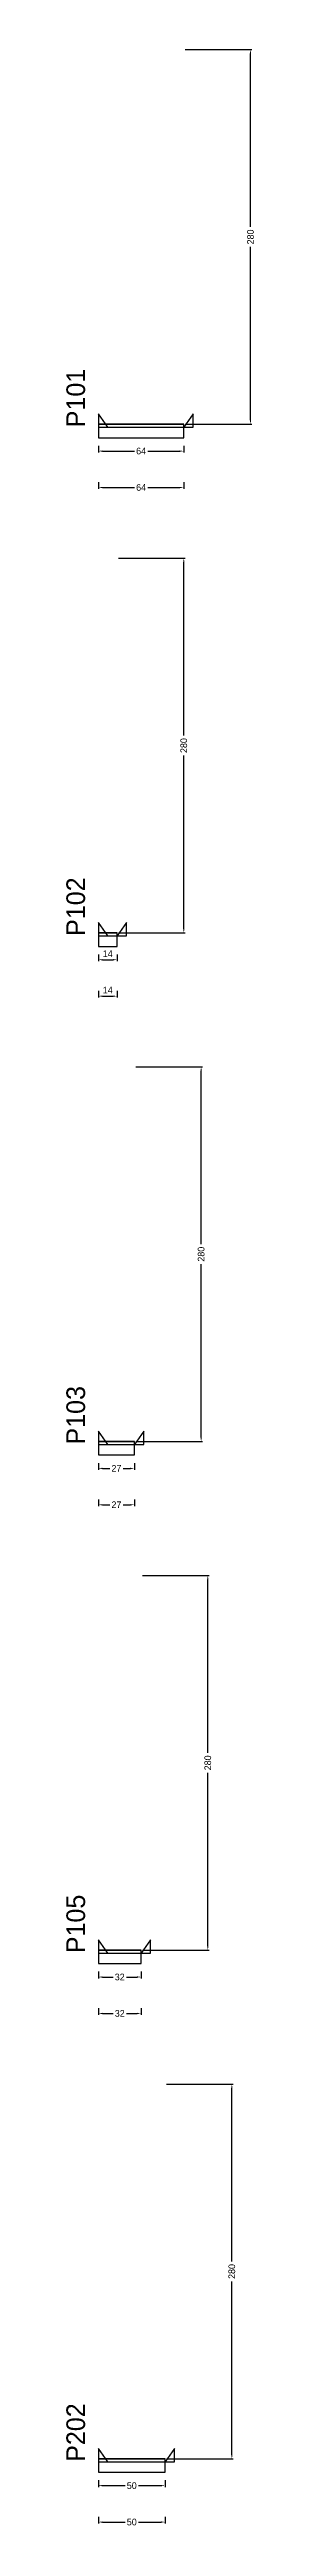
# Model space of a CAD drawing. Header units: centimetres. Extents: x -10500 to 4147, y -7606 to 295.
# Drawn here: x 3976 to 4117, y -1568 to 282 of the extents above; entities that cross this region are included whole.
import ezdxf

# ---------------------------------------------------------------- set-up
doc = ezdxf.new("R2010")
doc.units = ezdxf.units.CM
for name, color, linetype in [('NOMENCLATURA', 7, 'Continuous'), ('SARR_2.2x10', 60, 'Continuous'), ('SARR_2.2x7', 40, 'Continuous')]:
    doc.layers.add(name, color=color, linetype=linetype)
doc.dimstyles.new('PAINEL-NOVA', dxfattribs={"dimtxt": 5, "dimasz": 3, "dimexe": 1, "dimexo": 1, "dimgap": 1, "dimtad": 1, "dimcen": 2.5, "dimazin": 3, "dimtfac": 1, "dimtmove": 0, "dimatfit": 3})

# ---------------------------------------------------------------- blocks, each defined once
blk = doc.blocks.new('_CLOSEDFILLED')
at = {"color": 0, "linetype": 'BYBLOCK'}
blk.add_solid([(-1, 0.16), (0, 0), (-1, -0.16)], dxfattribs=at)
blk = doc.blocks.new('*D21')
for p, q in [((4000, -13.8), (4000, -18.8)), ((4003, -17.8), (4027, -17.8)), ((4037, -17.8), (4061, -17.8)), ((4064, -13.8), (4064, -18.8))]:
    blk.add_line(p, q)
at = {"layer": 'Defpoints'}
for p in [(4000, -12.8), (4000, -17.8), (4064, -12.8)]:
    blk.add_point(p, dxfattribs=at)
at = {"layer": 'SARR_2.2x10', "xscale": 3, "yscale": 3, "rotation": 180}
blk.add_blockref('_CLOSEDFILLED', (4000, -17.8), dxfattribs=at)
at = {"layer": 'SARR_2.2x10', "xscale": 3, "yscale": 3}
blk.add_blockref('_CLOSEDFILLED', (4064, -17.8), dxfattribs=at)
at = {"layer": 'SARR_2.2x10', "insert": (4032, -17.8), "char_height": 5, "attachment_point": 5}
blk.add_mtext('64', dxfattribs=at)
blk = doc.blocks.new('*D22')
for p, q in [((4065, 282.2), (4115, 282.2)), ((4114, 149.7), (4114, 279.2)), ((4114, 5.2), (4114, 134.7)), ((4065, 2.2), (4115, 2.2))]:
    blk.add_line(p, q)
at = {"layer": 'Defpoints'}
for p in [(4064, 282.2), (4064, 2.2), (4114, 2.2)]:
    blk.add_point(p, dxfattribs=at)
at = {"layer": 'SARR_2.2x10', "xscale": 3, "yscale": 3}
for p, rotation in [((4114, 282.2), 90), ((4114, 2.2), 270)]:
    blk.add_blockref('_CLOSEDFILLED', p, dxfattribs=dict(at, rotation=rotation))
at = {"layer": 'SARR_2.2x10', "insert": (4114, 142.2), "char_height": 5, "attachment_point": 5, "rotation": 90}
blk.add_mtext('280', dxfattribs=at)
blk = doc.blocks.new('*D23')
for p, q in [((4065, 282.2), (4115, 282.2)), ((4114, 149.7), (4114, 279.2)), ((4114, 5.2), (4114, 134.7)), ((4065, 2.2), (4115, 2.2))]:
    blk.add_line(p, q)
at = {"layer": 'Defpoints'}
for p in [(4064, 282.2), (4064, 2.2), (4114, 2.2)]:
    blk.add_point(p, dxfattribs=at)
at = {"layer": 'SARR_2.2x10', "xscale": 3, "yscale": 3}
for p, rotation in [((4114, 282.2), 90), ((4114, 2.2), 270)]:
    blk.add_blockref('_CLOSEDFILLED', p, dxfattribs=dict(at, rotation=rotation))
at = {"layer": 'SARR_2.2x10', "insert": (4114, 142.2), "char_height": 5, "attachment_point": 5, "rotation": 90}
blk.add_mtext('280', dxfattribs=at)
blk = doc.blocks.new('*D24')
for p, q in [((4065, 282.2), (4115, 282.2)), ((4114, 149.7), (4114, 279.2)), ((4114, 5.2), (4114, 134.7)), ((4065, 2.2), (4115, 2.2))]:
    blk.add_line(p, q)
at = {"layer": 'Defpoints'}
for p in [(4064, 282.2), (4064, 2.2), (4114, 2.2)]:
    blk.add_point(p, dxfattribs=at)
at = {"layer": 'SARR_2.2x10', "xscale": 3, "yscale": 3}
for p, rotation in [((4114, 282.2), 90), ((4114, 2.2), 270)]:
    blk.add_blockref('_CLOSEDFILLED', p, dxfattribs=dict(at, rotation=rotation))
at = {"layer": 'SARR_2.2x10', "insert": (4114, 142.2), "char_height": 5, "attachment_point": 5, "rotation": 90}
blk.add_mtext('280', dxfattribs=at)
blk = doc.blocks.new('*D25')
for p, q in [((4065, 282.2), (4115, 282.2)), ((4114, 149.7), (4114, 279.2)), ((4114, 5.2), (4114, 134.7)), ((4065, 2.2), (4115, 2.2))]:
    blk.add_line(p, q)
at = {"layer": 'Defpoints'}
for p in [(4064, 282.2), (4064, 2.2), (4114, 2.2)]:
    blk.add_point(p, dxfattribs=at)
at = {"layer": 'SARR_2.2x10', "xscale": 3, "yscale": 3}
for p, rotation in [((4114, 282.2), 90), ((4114, 2.2), 270)]:
    blk.add_blockref('_CLOSEDFILLED', p, dxfattribs=dict(at, rotation=rotation))
at = {"layer": 'SARR_2.2x10', "insert": (4114, 142.2), "char_height": 5, "attachment_point": 5, "rotation": 90}
blk.add_mtext('280', dxfattribs=at)
blk = doc.blocks.new('*D26')
for p, q in [((4000, -41), (4000, -46)), ((4003, -45), (4027, -45)), ((4037, -45), (4061, -45)), ((4064, -41), (4064, -46))]:
    blk.add_line(p, q)
at = {"layer": 'Defpoints'}
for p in [(4000, -40), (4000, -45), (4064, -40)]:
    blk.add_point(p, dxfattribs=at)
at = {"layer": 'SARR_2.2x10', "xscale": 3, "yscale": 3, "rotation": 180}
blk.add_blockref('_CLOSEDFILLED', (4000, -45), dxfattribs=at)
at = {"layer": 'SARR_2.2x10', "xscale": 3, "yscale": 3}
blk.add_blockref('_CLOSEDFILLED', (4064, -45), dxfattribs=at)
at = {"layer": 'SARR_2.2x10', "insert": (4032, -45), "char_height": 5, "attachment_point": 5}
blk.add_mtext('64', dxfattribs=at)
blk = doc.blocks.new('GRA-E')
at = {"layer": 'SARR_2.2x7'}
blk.add_lwpolyline([(0, 0), (7, 0), (0, 10)], close=True, dxfattribs=at)
blk = doc.blocks.new('GRA-D')
at = {"layer": 'SARR_2.2x7'}
blk.add_lwpolyline([(0, 0), (7, 0), (7, 10)], close=True, dxfattribs=at)
blk = doc.blocks.new('*D47')
for p, q in [((4000, -393.8), (4000, -398.8)), ((4003, -397.8), (4011, -397.8)), ((4014, -393.8), (4014, -398.8))]:
    blk.add_line(p, q)
at = {"layer": 'Defpoints'}
for p in [(4000, -392.8), (4000, -397.8), (4014, -392.8)]:
    blk.add_point(p, dxfattribs=at)
at = {"layer": 'SARR_2.2x10', "xscale": 3, "yscale": 3, "rotation": 180}
blk.add_blockref('_CLOSEDFILLED', (4000, -397.8), dxfattribs=at)
at = {"layer": 'SARR_2.2x10', "xscale": 3, "yscale": 3}
blk.add_blockref('_CLOSEDFILLED', (4014, -397.8), dxfattribs=at)
at = {"layer": 'SARR_2.2x10', "insert": (4007, -393.3), "char_height": 5, "attachment_point": 5}
blk.add_mtext('14', dxfattribs=at)
blk = doc.blocks.new('*D48')
for p, q in [((4015, -97.8), (4065, -97.8)), ((4064, -230.3), (4064, -100.8)), ((4064, -374.8), (4064, -245.3)), ((4015, -377.8), (4065, -377.8))]:
    blk.add_line(p, q)
at = {"layer": 'Defpoints'}
for p in [(4014, -97.8), (4014, -377.8), (4064, -377.8)]:
    blk.add_point(p, dxfattribs=at)
at = {"layer": 'SARR_2.2x10', "xscale": 3, "yscale": 3}
for p, rotation in [((4064, -97.8), 90), ((4064, -377.8), 270)]:
    blk.add_blockref('_CLOSEDFILLED', p, dxfattribs=dict(at, rotation=rotation))
at = {"layer": 'SARR_2.2x10', "insert": (4064, -237.8), "char_height": 5, "attachment_point": 5, "rotation": 90}
blk.add_mtext('280', dxfattribs=at)
blk = doc.blocks.new('*D49')
for p, q in [((4015, -97.8), (4065, -97.8)), ((4064, -230.3), (4064, -100.8)), ((4064, -374.8), (4064, -245.3)), ((4015, -377.8), (4065, -377.8))]:
    blk.add_line(p, q)
at = {"layer": 'Defpoints'}
for p in [(4014, -97.8), (4014, -377.8), (4064, -377.8)]:
    blk.add_point(p, dxfattribs=at)
at = {"layer": 'SARR_2.2x10', "xscale": 3, "yscale": 3}
for p, rotation in [((4064, -97.8), 90), ((4064, -377.8), 270)]:
    blk.add_blockref('_CLOSEDFILLED', p, dxfattribs=dict(at, rotation=rotation))
at = {"layer": 'SARR_2.2x10', "insert": (4064, -237.8), "char_height": 5, "attachment_point": 5, "rotation": 90}
blk.add_mtext('280', dxfattribs=at)
blk = doc.blocks.new('*D50')
for p, q in [((4015, -97.8), (4065, -97.8)), ((4064, -230.3), (4064, -100.8)), ((4064, -374.8), (4064, -245.3)), ((4015, -377.8), (4065, -377.8))]:
    blk.add_line(p, q)
at = {"layer": 'Defpoints'}
for p in [(4014, -97.8), (4014, -377.8), (4064, -377.8)]:
    blk.add_point(p, dxfattribs=at)
at = {"layer": 'SARR_2.2x10', "xscale": 3, "yscale": 3}
for p, rotation in [((4064, -97.8), 90), ((4064, -377.8), 270)]:
    blk.add_blockref('_CLOSEDFILLED', p, dxfattribs=dict(at, rotation=rotation))
at = {"layer": 'SARR_2.2x10', "insert": (4064, -237.8), "char_height": 5, "attachment_point": 5, "rotation": 90}
blk.add_mtext('280', dxfattribs=at)
blk = doc.blocks.new('*D51')
for p, q in [((4015, -97.8), (4065, -97.8)), ((4064, -230.3), (4064, -100.8)), ((4064, -374.8), (4064, -245.3)), ((4015, -377.8), (4065, -377.8))]:
    blk.add_line(p, q)
at = {"layer": 'Defpoints'}
for p in [(4014, -97.8), (4014, -377.8), (4064, -377.8)]:
    blk.add_point(p, dxfattribs=at)
at = {"layer": 'SARR_2.2x10', "xscale": 3, "yscale": 3}
for p, rotation in [((4064, -97.8), 90), ((4064, -377.8), 270)]:
    blk.add_blockref('_CLOSEDFILLED', p, dxfattribs=dict(at, rotation=rotation))
at = {"layer": 'SARR_2.2x10', "insert": (4064, -237.8), "char_height": 5, "attachment_point": 5, "rotation": 90}
blk.add_mtext('280', dxfattribs=at)
blk = doc.blocks.new('*D52')
for p, q in [((4000, -421), (4000, -426)), ((4003, -425), (4011, -425)), ((4014, -421), (4014, -426))]:
    blk.add_line(p, q)
at = {"layer": 'Defpoints'}
for p in [(4000, -420), (4000, -425), (4014, -420)]:
    blk.add_point(p, dxfattribs=at)
at = {"layer": 'SARR_2.2x10', "xscale": 3, "yscale": 3, "rotation": 180}
blk.add_blockref('_CLOSEDFILLED', (4000, -425), dxfattribs=at)
at = {"layer": 'SARR_2.2x10', "xscale": 3, "yscale": 3}
blk.add_blockref('_CLOSEDFILLED', (4014, -425), dxfattribs=at)
at = {"layer": 'SARR_2.2x10', "insert": (4007, -420.5), "char_height": 5, "attachment_point": 5}
blk.add_mtext('14', dxfattribs=at)
blk = doc.blocks.new('*D73')
for p, q in [((4000, -773.8), (4000, -778.8)), ((4027, -773.8), (4027, -778.8)), ((4003, -777.8), (4008.5, -777.8)), ((4018.5, -777.8), (4024, -777.8))]:
    blk.add_line(p, q)
at = {"layer": 'Defpoints'}
for p in [(4000, -772.8), (4027, -772.8), (4000, -777.8)]:
    blk.add_point(p, dxfattribs=at)
at = {"layer": 'SARR_2.2x10', "xscale": 3, "yscale": 3, "rotation": 180}
blk.add_blockref('_CLOSEDFILLED', (4000, -777.8), dxfattribs=at)
at = {"layer": 'SARR_2.2x10', "xscale": 3, "yscale": 3}
blk.add_blockref('_CLOSEDFILLED', (4027, -777.8), dxfattribs=at)
at = {"layer": 'SARR_2.2x10', "insert": (4013.5, -777.8), "char_height": 5, "attachment_point": 5}
blk.add_mtext('27', dxfattribs=at)
blk = doc.blocks.new('*D74')
for p, q in [((4028, -477.8), (4078, -477.8)), ((4077, -610.3), (4077, -480.8)), ((4077, -754.8), (4077, -625.3)), ((4028, -757.8), (4078, -757.8))]:
    blk.add_line(p, q)
at = {"layer": 'Defpoints'}
for p in [(4027, -477.8), (4027, -757.8), (4077, -757.8)]:
    blk.add_point(p, dxfattribs=at)
at = {"layer": 'SARR_2.2x10', "xscale": 3, "yscale": 3}
for p, rotation in [((4077, -477.8), 90), ((4077, -757.8), 270)]:
    blk.add_blockref('_CLOSEDFILLED', p, dxfattribs=dict(at, rotation=rotation))
at = {"layer": 'SARR_2.2x10', "insert": (4077, -617.8), "char_height": 5, "attachment_point": 5, "rotation": 90}
blk.add_mtext('280', dxfattribs=at)
blk = doc.blocks.new('*D75')
for p, q in [((4028, -477.8), (4078, -477.8)), ((4077, -610.3), (4077, -480.8)), ((4077, -754.8), (4077, -625.3)), ((4028, -757.8), (4078, -757.8))]:
    blk.add_line(p, q)
at = {"layer": 'Defpoints'}
for p in [(4027, -477.8), (4027, -757.8), (4077, -757.8)]:
    blk.add_point(p, dxfattribs=at)
at = {"layer": 'SARR_2.2x10', "xscale": 3, "yscale": 3}
for p, rotation in [((4077, -477.8), 90), ((4077, -757.8), 270)]:
    blk.add_blockref('_CLOSEDFILLED', p, dxfattribs=dict(at, rotation=rotation))
at = {"layer": 'SARR_2.2x10', "insert": (4077, -617.8), "char_height": 5, "attachment_point": 5, "rotation": 90}
blk.add_mtext('280', dxfattribs=at)
blk = doc.blocks.new('*D76')
for p, q in [((4028, -477.8), (4078, -477.8)), ((4077, -610.3), (4077, -480.8)), ((4077, -754.8), (4077, -625.3)), ((4028, -757.8), (4078, -757.8))]:
    blk.add_line(p, q)
at = {"layer": 'Defpoints'}
for p in [(4027, -477.8), (4027, -757.8), (4077, -757.8)]:
    blk.add_point(p, dxfattribs=at)
at = {"layer": 'SARR_2.2x10', "xscale": 3, "yscale": 3}
for p, rotation in [((4077, -477.8), 90), ((4077, -757.8), 270)]:
    blk.add_blockref('_CLOSEDFILLED', p, dxfattribs=dict(at, rotation=rotation))
at = {"layer": 'SARR_2.2x10', "insert": (4077, -617.8), "char_height": 5, "attachment_point": 5, "rotation": 90}
blk.add_mtext('280', dxfattribs=at)
blk = doc.blocks.new('*D77')
for p, q in [((4028, -477.8), (4078, -477.8)), ((4077, -610.3), (4077, -480.8)), ((4077, -754.8), (4077, -625.3)), ((4028, -757.8), (4078, -757.8))]:
    blk.add_line(p, q)
at = {"layer": 'Defpoints'}
for p in [(4027, -477.8), (4027, -757.8), (4077, -757.8)]:
    blk.add_point(p, dxfattribs=at)
at = {"layer": 'SARR_2.2x10', "xscale": 3, "yscale": 3}
for p, rotation in [((4077, -477.8), 90), ((4077, -757.8), 270)]:
    blk.add_blockref('_CLOSEDFILLED', p, dxfattribs=dict(at, rotation=rotation))
at = {"layer": 'SARR_2.2x10', "insert": (4077, -617.8), "char_height": 5, "attachment_point": 5, "rotation": 90}
blk.add_mtext('280', dxfattribs=at)
blk = doc.blocks.new('*D78')
for p, q in [((4000, -801), (4000, -806)), ((4003, -805), (4008.5, -805)), ((4018.5, -805), (4024, -805)), ((4027, -801), (4027, -806))]:
    blk.add_line(p, q)
at = {"layer": 'Defpoints'}
for p in [(4000, -800), (4000, -805), (4027, -800)]:
    blk.add_point(p, dxfattribs=at)
at = {"layer": 'SARR_2.2x10', "xscale": 3, "yscale": 3, "rotation": 180}
blk.add_blockref('_CLOSEDFILLED', (4000, -805), dxfattribs=at)
at = {"layer": 'SARR_2.2x10', "xscale": 3, "yscale": 3}
blk.add_blockref('_CLOSEDFILLED', (4027, -805), dxfattribs=at)
at = {"layer": 'SARR_2.2x10', "insert": (4013.5, -805), "char_height": 5, "attachment_point": 5}
blk.add_mtext('27', dxfattribs=at)
blk = doc.blocks.new('*D99')
for p, q in [((4000, -1153.8), (4000, -1158.8)), ((4003, -1157.8), (4011, -1157.8)), ((4021, -1157.8), (4029, -1157.8)), ((4032, -1153.8), (4032, -1158.8))]:
    blk.add_line(p, q)
at = {"layer": 'Defpoints'}
for p in [(4000, -1152.8), (4000, -1157.8), (4032, -1152.8)]:
    blk.add_point(p, dxfattribs=at)
at = {"layer": 'SARR_2.2x10', "xscale": 3, "yscale": 3, "rotation": 180}
blk.add_blockref('_CLOSEDFILLED', (4000, -1157.8), dxfattribs=at)
at = {"layer": 'SARR_2.2x10', "xscale": 3, "yscale": 3}
blk.add_blockref('_CLOSEDFILLED', (4032, -1157.8), dxfattribs=at)
at = {"layer": 'SARR_2.2x10', "insert": (4016, -1157.8), "char_height": 5, "attachment_point": 5}
blk.add_mtext('32', dxfattribs=at)
blk = doc.blocks.new('*D100')
for p, q in [((4033, -857.8), (4083, -857.8)), ((4082, -990.3), (4082, -860.8)), ((4082, -1134.8), (4082, -1005.3)), ((4033, -1137.8), (4083, -1137.8))]:
    blk.add_line(p, q)
at = {"layer": 'Defpoints'}
for p in [(4032, -857.8), (4032, -1137.8), (4082, -1137.8)]:
    blk.add_point(p, dxfattribs=at)
at = {"layer": 'SARR_2.2x10', "xscale": 3, "yscale": 3}
for p, rotation in [((4082, -857.8), 90), ((4082, -1137.8), 270)]:
    blk.add_blockref('_CLOSEDFILLED', p, dxfattribs=dict(at, rotation=rotation))
at = {"layer": 'SARR_2.2x10', "insert": (4082, -997.8), "char_height": 5, "attachment_point": 5, "rotation": 90}
blk.add_mtext('280', dxfattribs=at)
blk = doc.blocks.new('*D101')
for p, q in [((4033, -857.8), (4083, -857.8)), ((4082, -990.3), (4082, -860.8)), ((4082, -1134.8), (4082, -1005.3)), ((4033, -1137.8), (4083, -1137.8))]:
    blk.add_line(p, q)
at = {"layer": 'Defpoints'}
for p in [(4032, -857.8), (4032, -1137.8), (4082, -1137.8)]:
    blk.add_point(p, dxfattribs=at)
at = {"layer": 'SARR_2.2x10', "xscale": 3, "yscale": 3}
for p, rotation in [((4082, -857.8), 90), ((4082, -1137.8), 270)]:
    blk.add_blockref('_CLOSEDFILLED', p, dxfattribs=dict(at, rotation=rotation))
at = {"layer": 'SARR_2.2x10', "insert": (4082, -997.8), "char_height": 5, "attachment_point": 5, "rotation": 90}
blk.add_mtext('280', dxfattribs=at)
blk = doc.blocks.new('*D102')
for p, q in [((4033, -857.8), (4083, -857.8)), ((4082, -990.3), (4082, -860.8)), ((4082, -1134.8), (4082, -1005.3)), ((4033, -1137.8), (4083, -1137.8))]:
    blk.add_line(p, q)
at = {"layer": 'Defpoints'}
for p in [(4032, -857.8), (4032, -1137.8), (4082, -1137.8)]:
    blk.add_point(p, dxfattribs=at)
at = {"layer": 'SARR_2.2x10', "xscale": 3, "yscale": 3}
for p, rotation in [((4082, -857.8), 90), ((4082, -1137.8), 270)]:
    blk.add_blockref('_CLOSEDFILLED', p, dxfattribs=dict(at, rotation=rotation))
at = {"layer": 'SARR_2.2x10', "insert": (4082, -997.8), "char_height": 5, "attachment_point": 5, "rotation": 90}
blk.add_mtext('280', dxfattribs=at)
blk = doc.blocks.new('*D103')
for p, q in [((4033, -857.8), (4083, -857.8)), ((4082, -990.3), (4082, -860.8)), ((4082, -1134.8), (4082, -1005.3)), ((4033, -1137.8), (4083, -1137.8))]:
    blk.add_line(p, q)
at = {"layer": 'Defpoints'}
for p in [(4032, -857.8), (4032, -1137.8), (4082, -1137.8)]:
    blk.add_point(p, dxfattribs=at)
at = {"layer": 'SARR_2.2x10', "xscale": 3, "yscale": 3}
for p, rotation in [((4082, -857.8), 90), ((4082, -1137.8), 270)]:
    blk.add_blockref('_CLOSEDFILLED', p, dxfattribs=dict(at, rotation=rotation))
at = {"layer": 'SARR_2.2x10', "insert": (4082, -997.8), "char_height": 5, "attachment_point": 5, "rotation": 90}
blk.add_mtext('280', dxfattribs=at)
blk = doc.blocks.new('*D104')
for p, q in [((4000, -1181), (4000, -1186)), ((4032, -1181), (4032, -1186)), ((4003, -1185), (4011, -1185)), ((4021, -1185), (4029, -1185))]:
    blk.add_line(p, q)
at = {"layer": 'Defpoints'}
for p in [(4000, -1180), (4032, -1180), (4000, -1185)]:
    blk.add_point(p, dxfattribs=at)
at = {"layer": 'SARR_2.2x10', "xscale": 3, "yscale": 3, "rotation": 180}
blk.add_blockref('_CLOSEDFILLED', (4000, -1185), dxfattribs=at)
at = {"layer": 'SARR_2.2x10', "xscale": 3, "yscale": 3}
blk.add_blockref('_CLOSEDFILLED', (4032, -1185), dxfattribs=at)
at = {"layer": 'SARR_2.2x10', "insert": (4016, -1185), "char_height": 5, "attachment_point": 5}
blk.add_mtext('32', dxfattribs=at)
blk = doc.blocks.new('*D125')
for p, q in [((4000, -1533.8), (4000, -1538.8)), ((4050, -1533.8), (4050, -1538.8)), ((4003, -1537.8), (4020, -1537.8)), ((4030, -1537.8), (4047, -1537.8))]:
    blk.add_line(p, q)
at = {"layer": 'Defpoints'}
for p in [(4000, -1532.8), (4050, -1532.8), (4000, -1537.8)]:
    blk.add_point(p, dxfattribs=at)
at = {"layer": 'SARR_2.2x10', "xscale": 3, "yscale": 3, "rotation": 180}
blk.add_blockref('_CLOSEDFILLED', (4000, -1537.8), dxfattribs=at)
at = {"layer": 'SARR_2.2x10', "xscale": 3, "yscale": 3}
blk.add_blockref('_CLOSEDFILLED', (4050, -1537.8), dxfattribs=at)
at = {"layer": 'SARR_2.2x10', "insert": (4025, -1537.8), "char_height": 5, "attachment_point": 5}
blk.add_mtext('50', dxfattribs=at)
blk = doc.blocks.new('*D126')
for p, q in [((4051, -1237.8), (4101, -1237.8)), ((4100, -1370.3), (4100, -1240.8)), ((4100, -1514.8), (4100, -1385.3)), ((4051, -1517.8), (4101, -1517.8))]:
    blk.add_line(p, q)
at = {"layer": 'Defpoints'}
for p in [(4050, -1237.8), (4050, -1517.8), (4100, -1517.8)]:
    blk.add_point(p, dxfattribs=at)
at = {"layer": 'SARR_2.2x10', "xscale": 3, "yscale": 3}
for p, rotation in [((4100, -1237.8), 90), ((4100, -1517.8), 270)]:
    blk.add_blockref('_CLOSEDFILLED', p, dxfattribs=dict(at, rotation=rotation))
at = {"layer": 'SARR_2.2x10', "insert": (4100, -1377.8), "char_height": 5, "attachment_point": 5, "rotation": 90}
blk.add_mtext('280', dxfattribs=at)
blk = doc.blocks.new('*D127')
for p, q in [((4051, -1237.8), (4101, -1237.8)), ((4100, -1370.3), (4100, -1240.8)), ((4100, -1514.8), (4100, -1385.3)), ((4051, -1517.8), (4101, -1517.8))]:
    blk.add_line(p, q)
at = {"layer": 'Defpoints'}
for p in [(4050, -1237.8), (4050, -1517.8), (4100, -1517.8)]:
    blk.add_point(p, dxfattribs=at)
at = {"layer": 'SARR_2.2x10', "xscale": 3, "yscale": 3}
for p, rotation in [((4100, -1237.8), 90), ((4100, -1517.8), 270)]:
    blk.add_blockref('_CLOSEDFILLED', p, dxfattribs=dict(at, rotation=rotation))
at = {"layer": 'SARR_2.2x10', "insert": (4100, -1377.8), "char_height": 5, "attachment_point": 5, "rotation": 90}
blk.add_mtext('280', dxfattribs=at)
blk = doc.blocks.new('*D128')
for p, q in [((4051, -1237.8), (4101, -1237.8)), ((4100, -1370.3), (4100, -1240.8)), ((4100, -1514.8), (4100, -1385.3)), ((4051, -1517.8), (4101, -1517.8))]:
    blk.add_line(p, q)
at = {"layer": 'Defpoints'}
for p in [(4050, -1237.8), (4050, -1517.8), (4100, -1517.8)]:
    blk.add_point(p, dxfattribs=at)
at = {"layer": 'SARR_2.2x10', "xscale": 3, "yscale": 3}
for p, rotation in [((4100, -1237.8), 90), ((4100, -1517.8), 270)]:
    blk.add_blockref('_CLOSEDFILLED', p, dxfattribs=dict(at, rotation=rotation))
at = {"layer": 'SARR_2.2x10', "insert": (4100, -1377.8), "char_height": 5, "attachment_point": 5, "rotation": 90}
blk.add_mtext('280', dxfattribs=at)
blk = doc.blocks.new('*D129')
for p, q in [((4051, -1237.8), (4101, -1237.8)), ((4100, -1370.3), (4100, -1240.8)), ((4100, -1514.8), (4100, -1385.3)), ((4051, -1517.8), (4101, -1517.8))]:
    blk.add_line(p, q)
at = {"layer": 'Defpoints'}
for p in [(4050, -1237.8), (4050, -1517.8), (4100, -1517.8)]:
    blk.add_point(p, dxfattribs=at)
at = {"layer": 'SARR_2.2x10', "xscale": 3, "yscale": 3}
for p, rotation in [((4100, -1237.8), 90), ((4100, -1517.8), 270)]:
    blk.add_blockref('_CLOSEDFILLED', p, dxfattribs=dict(at, rotation=rotation))
at = {"layer": 'SARR_2.2x10', "insert": (4100, -1377.8), "char_height": 5, "attachment_point": 5, "rotation": 90}
blk.add_mtext('280', dxfattribs=at)
blk = doc.blocks.new('*D130')
for p, q in [((4000, -1561), (4000, -1566)), ((4003, -1565), (4020, -1565)), ((4030, -1565), (4047, -1565)), ((4050, -1561), (4050, -1566))]:
    blk.add_line(p, q)
at = {"layer": 'Defpoints'}
for p in [(4000, -1560), (4000, -1565), (4050, -1560)]:
    blk.add_point(p, dxfattribs=at)
at = {"layer": 'SARR_2.2x10', "xscale": 3, "yscale": 3, "rotation": 180}
blk.add_blockref('_CLOSEDFILLED', (4000, -1565), dxfattribs=at)
at = {"layer": 'SARR_2.2x10', "xscale": 3, "yscale": 3}
blk.add_blockref('_CLOSEDFILLED', (4050, -1565), dxfattribs=at)
at = {"layer": 'SARR_2.2x10', "insert": (4025, -1565), "char_height": 5, "attachment_point": 5}
blk.add_mtext('50', dxfattribs=at)

msp = doc.modelspace()

# ---------------------------------------------------------------- linework, layer by layer
at = {"layer": 'SARR_2.2x10'}
for p, q in [((4064, 2.2), (4000, 2.2)), ((4000, 2.2), (4000, -7.8)), ((4064, -7.8), (4064, 2.2)), ((4000, -7.8), (4064, -7.8)), ((4014, -377.8), (4000, -377.8)), ((4000, -377.8), (4000, -387.8)), ((4000, -387.8), (4014, -387.8)), ((4014, -387.8), (4014, -377.8)), ((4027, -757.8), (4000, -757.8)), ((4000, -757.8), (4000, -767.8)), ((4027, -767.8), (4027, -757.8)), ((4000, -767.8), (4027, -767.8)), ((4032, -1137.8), (4000, -1137.8)), ((4000, -1137.8), (4000, -1147.8)), ((4032, -1147.8), (4032, -1137.8)), ((4000, -1147.8), (4032, -1147.8)), ((4050, -1517.8), (4000, -1517.8)), ((4000, -1517.8), (4000, -1527.8)), ((4000, -1527.8), (4050, -1527.8)), ((4050, -1527.8), (4050, -1517.8))]:
    msp.add_line(p, q, dxfattribs=at)
at = {"layer": 'SARR_2.2x7'}
for p, q in [((4064, 2.2), (4000, 2.2)), ((4000, 2.2), (4000, 0)), ((4000, 2.2), (4007, 2.2)), ((4000, 2.2), (4007, 2.2)), ((4000, 2.2), (4007, 2.2)), ((4000, 2.2), (4007, 2.2)), ((4000, 0), (4064, 0)), ((4007, 2.2), (4064, 2.2)), ((4007, 2.2), (4064, 2.2)), ((4007, 2.2), (4064, 2.2)), ((4007, 2.2), (4064, 2.2)), ((4064, 0), (4064, 2.2)), ((4014, -377.8), (4000, -377.8)), ((4000, -377.8), (4000, -380)), ((4000, -377.8), (4007, -377.8)), ((4000, -377.8), (4007, -377.8)), ((4000, -377.8), (4007, -377.8)), ((4000, -377.8), (4007, -377.8)), ((4000, -380), (4014, -380)), ((4007, -377.8), (4014, -377.8)), ((4007, -377.8), (4014, -377.8)), ((4007, -377.8), (4014, -377.8)), ((4007, -377.8), (4014, -377.8)), ((4014, -380), (4014, -377.8)), ((4027, -757.8), (4000, -757.8)), ((4000, -757.8), (4000, -760)), ((4000, -757.8), (4007, -757.8)), ((4000, -757.8), (4007, -757.8)), ((4000, -757.8), (4007, -757.8)), ((4000, -757.8), (4007, -757.8)), ((4007, -757.8), (4027, -757.8)), ((4007, -757.8), (4027, -757.8)), ((4007, -757.8), (4027, -757.8)), ((4007, -757.8), (4027, -757.8)), ((4027, -760), (4027, -757.8)), ((4000, -760), (4027, -760)), ((4032, -1137.8), (4000, -1137.8)), ((4000, -1137.8), (4000, -1140)), ((4000, -1137.8), (4007, -1137.8)), ((4000, -1137.8), (4007, -1137.8)), ((4000, -1137.8), (4007, -1137.8)), ((4000, -1137.8), (4007, -1137.8)), ((4000, -1140), (4032, -1140)), ((4007, -1137.8), (4032, -1137.8)), ((4007, -1137.8), (4032, -1137.8)), ((4007, -1137.8), (4032, -1137.8)), ((4007, -1137.8), (4032, -1137.8)), ((4032, -1140), (4032, -1137.8)), ((4050, -1517.8), (4000, -1517.8)), ((4000, -1517.8), (4000, -1520)), ((4000, -1517.8), (4007, -1517.8)), ((4000, -1517.8), (4007, -1517.8)), ((4000, -1517.8), (4007, -1517.8)), ((4000, -1517.8), (4007, -1517.8)), ((4000, -1520), (4050, -1520)), ((4007, -1517.8), (4050, -1517.8)), ((4007, -1517.8), (4050, -1517.8)), ((4007, -1517.8), (4050, -1517.8)), ((4007, -1517.8), (4050, -1517.8)), ((4050, -1520), (4050, -1517.8))]:
    msp.add_line(p, q, dxfattribs=at)

# ---------------------------------------------------------------- block references
for name, p in [('GRA-E', (4000, 0)), ('GRA-D', (4064, 0)), ('GRA-E', (4000, -380)), ('GRA-D', (4014, -380)), ('GRA-E', (4000, -760)), ('GRA-D', (4027, -760)), ('GRA-E', (4000, -1140)), ('GRA-D', (4032, -1140)), ('GRA-E', (4000, -1520)), ('GRA-D', (4050, -1520))]:
    msp.add_blockref(name, p, dxfattribs=at)

# ---------------------------------------------------------------- texts
at = {"layer": 'NOMENCLATURA'}
for s, p in [('P101', (3990, 0)), ('P102', (3990, -380)), ('P103', (3990, -760)), ('P105', (3990, -1140)), ('P202', (3990, -1520))]:
    msp.add_text(s, height=14, rotation=90, dxfattribs=at).set_placement(p)

# ---------------------------------------------------------------- dimensions: what is measured, and where the dimension line sits
at = {"layer": 'SARR_2.2x10'}
for base, p1, p2, picture, middle in [((4114, 2.2), (4064, 2.2), (4064, 282.2), '*D22', (4114, 142.2)), ((4114, 2.2), (4064, 2.2), (4064, 282.2), '*D23', (4114, 142.2)), ((4114, 2.2), (4064, 2.2), (4064, 282.2), '*D24', (4114, 142.2)), ((4114, 2.2), (4064, 2.2), (4064, 282.2), '*D25', (4114, 142.2)), ((4064, -377.8), (4014, -377.8), (4014, -97.8), '*D48', (4064, -237.8)), ((4064, -377.8), (4014, -377.8), (4014, -97.8), '*D49', (4064, -237.8)), ((4064, -377.8), (4014, -377.8), (4014, -97.8), '*D50', (4064, -237.8)), ((4064, -377.8), (4014, -377.8), (4014, -97.8), '*D51', (4064, -237.8)), ((4077, -757.8), (4027, -757.8), (4027, -477.8), '*D74', (4077, -617.8)), ((4077, -757.8), (4027, -757.8), (4027, -477.8), '*D75', (4077, -617.8)), ((4077, -757.8), (4027, -757.8), (4027, -477.8), '*D76', (4077, -617.8)), ((4077, -757.8), (4027, -757.8), (4027, -477.8), '*D77', (4077, -617.8)), ((4082, -1137.8), (4032, -1137.8), (4032, -857.8), '*D100', (4082, -997.8)), ((4082, -1137.8), (4032, -1137.8), (4032, -857.8), '*D101', (4082, -997.8)), ((4082, -1137.8), (4032, -1137.8), (4032, -857.8), '*D102', (4082, -997.8)), ((4082, -1137.8), (4032, -1137.8), (4032, -857.8), '*D103', (4082, -997.8)), ((4100, -1517.8), (4050, -1517.8), (4050, -1237.8), '*D126', (4100, -1377.8)), ((4100, -1517.8), (4050, -1517.8), (4050, -1237.8), '*D127', (4100, -1377.8)), ((4100, -1517.8), (4050, -1517.8), (4050, -1237.8), '*D128', (4100, -1377.8)), ((4100, -1517.8), (4050, -1517.8), (4050, -1237.8), '*D129', (4100, -1377.8))]:
    dim = msp.add_linear_dim(base=base, p1=p1, p2=p2, angle=90, dimstyle='PAINEL-NOVA', dxfattribs=at)
    dim.commit()
    dim.dimension.update_dxf_attribs({"geometry": picture, "text_midpoint": middle})
for base, p1, p2, picture, middle in [((4000, -17.8), (4000, -12.8), (4064, -12.8), '*D21', (4032, -17.8)), ((4000, -45), (4000, -40), (4064, -40), '*D26', (4032, -45)), ((4000, -397.8), (4000, -392.8), (4014, -392.8), '*D47', (4007, -393.3)), ((4000, -425), (4000, -420), (4014, -420), '*D52', (4007, -420.5)), ((4000, -777.8), (4000, -772.8), (4027, -772.8), '*D73', (4013.5, -777.8)), ((4000, -805), (4000, -800), (4027, -800), '*D78', (4013.5, -805)), ((4000, -1157.8), (4000, -1152.8), (4032, -1152.8), '*D99', (4016, -1157.8)), ((4000, -1185), (4000, -1180), (4032, -1180), '*D104', (4016, -1185)), ((4000, -1537.8), (4000, -1532.8), (4050, -1532.8), '*D125', (4025, -1537.8)), ((4000, -1565), (4000, -1560), (4050, -1560), '*D130', (4025, -1565))]:
    dim = msp.add_linear_dim(base=base, p1=p1, p2=p2, dimstyle='PAINEL-NOVA', dxfattribs=at)
    dim.commit()
    dim.dimension.update_dxf_attribs({"geometry": picture, "text_midpoint": middle})

doc.saveas('drawing.dxf')
